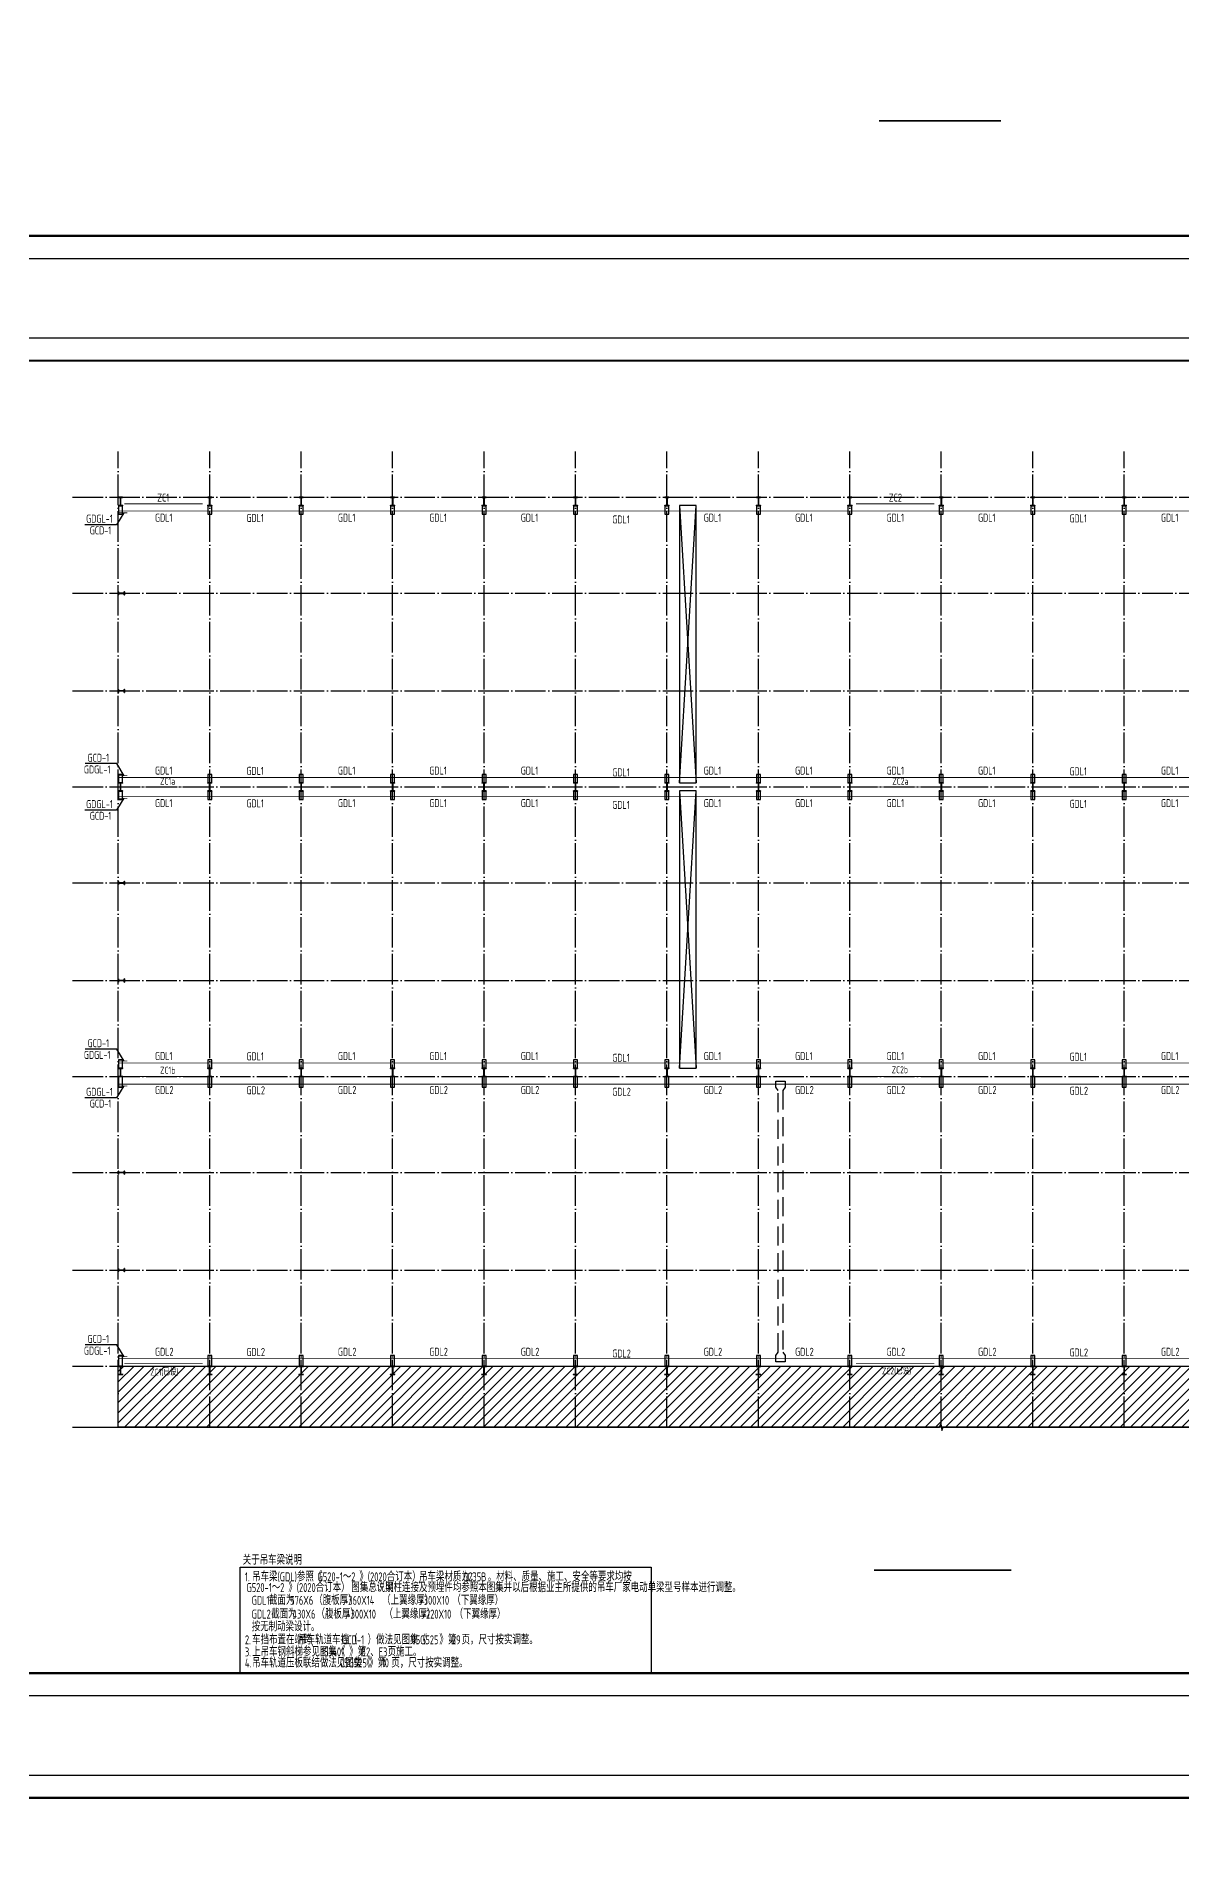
# Model space of a CAD drawing. Extents: x 2303022 to 2899168, y 17226141 to 18257813.
# Drawn here: x 2385946 to 2461078, y 17758917 to 17878451 of the extents above; entities that cross this region are included whole.
import ezdxf

# ---------------------------------------------------------------- set-up
doc = ezdxf.new("R2010")
doc.units = 0
doc.header["$LTSCALE"] = 1000
doc.header["$MEASUREMENT"] = 0
doc.linetypes.add('DASH', pattern=[0.35, 0.25, -0.1])
doc.linetypes.add('DOTE', pattern=[2.42, 2, -0.2, 0.02, -0.2])
for name, color, linetype in [('220', 7, 'Continuous'), ('3T_WOOD', 21, 'Continuous'), ('DIM_LEAD', 145, 'Continuous'), ('DIM_SYMB', 165, 'Continuous'), ('DOTE', 1, 'DOTE'), ('LVTRY', 6, 'Continuous'), ('PUB_TEXT', 7, 'Continuous'), ('SURFACE', 6, 'Continuous'), ('TK', 4, 'Continuous'), ('次梁箍筋', 1, 'Continuous')]:
    doc.layers.add(name, color=color, linetype=linetype)
doc.layers.add('Pkpm_柱子', color=3, linetype='Continuous', lineweight=35)
doc.styles.add('TSSD_Dimension', font='Tssdeng.shx', dxfattribs={"width": 0.7, "bigfont": 'hztxt.shx'})
doc.styles.add('TSSD_Label', font='tssdeng.shx', dxfattribs={"width": 0.7, "bigfont": 'hztxt.shx'})
doc.styles.add('TSSD_REIN', font='tssdeng.shx', dxfattribs={"width": 0.7, "bigfont": 'tssdchn.shx'})

# ---------------------------------------------------------------- blocks, each defined once
blk = doc.blocks.new('GeYuanFrame_73468082', base_point=(20.09, 4.53))
at = {"layer": 'TK'}
blk.add_lwpolyline([(20.09, 4.53), (20.09, 598.53), (1071.09, 598.53), (1071.09, 4.53)], close=True, dxfattribs=at)
at = {"layer": 'TK', "const_width": 1}
blk.add_lwpolyline([(45.09, 588.53), (1061.09, 588.53), (1061.09, 14.53), (45.09, 14.53)], close=True, dxfattribs=at)
blk = doc.blocks.new('GeYuanFrame_23548783', base_point=(20.09, 4.53))
at = {"layer": 'TK'}
blk.add_lwpolyline([(20.09, 4.53), (20.09, 598.53), (1071.09, 598.53), (1071.09, 4.53)], close=True, dxfattribs=at)
at = {"layer": 'TK', "const_width": 1}
blk.add_lwpolyline([(45.09, 588.53), (1061.09, 588.53), (1061.09, 14.53), (45.09, 14.53)], close=True, dxfattribs=at)
blk = doc.blocks.new('3Q42321321321')
at = {"layer": '220', "style": 'TSSD_REIN', "width": 0.7}
for p in [(2393724, 17846618), (2399724, 17846601), (2405724, 17846618), (2411724, 17846618), (2417724, 17846618), (2423724, 17846502), (2429724, 17846618), (2435724, 17846618), (2441724, 17846618), (2447724, 17846618), (2453724, 17846571), (2459724, 17846618)]:
    blk.add_text('GDL1', height=525, dxfattribs=at).set_placement(p)
blk = doc.blocks.new('Q321Q3213321SE')
at = {"layer": '220', "style": 'TSSD_REIN', "width": 0.7}
for p in [(2393724, 17791901), (2399724, 17791885), (2405724, 17791901), (2411724, 17791901), (2417724, 17791901), (2423724, 17791786), (2429724, 17791901), (2435724, 17791901), (2441724, 17791901), (2447724, 17791901), (2453724, 17791854), (2459724, 17791901)]:
    blk.add_text('GDL2', height=525, dxfattribs=at).set_placement(p)
blk = doc.blocks.new('GeYuanFrame_70264676', base_point=(20.09, 4.53))
at = {"layer": 'TK'}
blk.add_lwpolyline([(20.09, 4.53), (20.09, 598.53), (1071.09, 598.53), (1071.09, 4.53)], close=True, dxfattribs=at)
at = {"layer": 'TK', "const_width": 1}
blk.add_lwpolyline([(45.09, 588.53), (1061.09, 588.53), (1061.09, 14.53), (45.09, 14.53)], close=True, dxfattribs=at)
blk = doc.blocks.new('2Q321321321')
at = {"layer": 'Pkpm_柱子'}
for points in [[(2391595, 17847668), (2391595, 17847680), (2391470, 17847680), (2391470, 17848206), (2391595, 17848206), (2391595, 17848218), (2391335, 17848218), (2391335, 17848206), (2391460, 17848206), (2391460, 17847680), (2391335, 17847680), (2391335, 17847668)], [(2397445, 17847668), (2397445, 17847680), (2397320, 17847680), (2397320, 17848206), (2397445, 17848206), (2397445, 17848218), (2397185, 17848218), (2397185, 17848206), (2397310, 17848206), (2397310, 17847680), (2397185, 17847680), (2397185, 17847668)], [(2403445, 17847668), (2403445, 17847680), (2403320, 17847680), (2403320, 17848206), (2403445, 17848206), (2403445, 17848218), (2403185, 17848218), (2403185, 17848206), (2403310, 17848206), (2403310, 17847680), (2403185, 17847680), (2403185, 17847668)], [(2409445, 17847668), (2409445, 17847680), (2409320, 17847680), (2409320, 17848206), (2409445, 17848206), (2409445, 17848218), (2409185, 17848218), (2409185, 17848206), (2409310, 17848206), (2409310, 17847680), (2409185, 17847680), (2409185, 17847668)], [(2415445, 17847668), (2415445, 17847680), (2415320, 17847680), (2415320, 17848206), (2415445, 17848206), (2415445, 17848218), (2415185, 17848218), (2415185, 17848206), (2415310, 17848206), (2415310, 17847680), (2415185, 17847680), (2415185, 17847668)], [(2421445, 17847668), (2421445, 17847680), (2421320, 17847680), (2421320, 17848206), (2421445, 17848206), (2421445, 17848218), (2421185, 17848218), (2421185, 17848206), (2421310, 17848206), (2421310, 17847680), (2421185, 17847680), (2421185, 17847668)], [(2427445, 17847668), (2427445, 17847680), (2427320, 17847680), (2427320, 17848206), (2427445, 17848206), (2427445, 17848218), (2427185, 17848218), (2427185, 17848206), (2427310, 17848206), (2427310, 17847680), (2427185, 17847680), (2427185, 17847668)], [(2433445, 17847668), (2433445, 17847680), (2433320, 17847680), (2433320, 17848206), (2433445, 17848206), (2433445, 17848218), (2433185, 17848218), (2433185, 17848206), (2433310, 17848206), (2433310, 17847680), (2433185, 17847680), (2433185, 17847668)], [(2439445, 17847668), (2439445, 17847680), (2439320, 17847680), (2439320, 17848206), (2439445, 17848206), (2439445, 17848218), (2439185, 17848218), (2439185, 17848206), (2439310, 17848206), (2439310, 17847680), (2439185, 17847680), (2439185, 17847668)], [(2445445, 17847668), (2445445, 17847680), (2445320, 17847680), (2445320, 17848206), (2445445, 17848206), (2445445, 17848218), (2445185, 17848218), (2445185, 17848206), (2445310, 17848206), (2445310, 17847680), (2445185, 17847680), (2445185, 17847668)], [(2451445, 17847668), (2451445, 17847680), (2451320, 17847680), (2451320, 17848206), (2451445, 17848206), (2451445, 17848218), (2451185, 17848218), (2451185, 17848206), (2451310, 17848206), (2451310, 17847680), (2451185, 17847680), (2451185, 17847668)], [(2457445, 17847668), (2457445, 17847680), (2457320, 17847680), (2457320, 17848206), (2457445, 17848206), (2457445, 17848218), (2457185, 17848218), (2457185, 17848206), (2457310, 17848206), (2457310, 17847680), (2457185, 17847680), (2457185, 17847668)], [(2391315, 17842018), (2391327, 17842018), (2391327, 17841923), (2391703, 17841923), (2391703, 17842018), (2391715, 17842018), (2391715, 17841818), (2391703, 17841818), (2391703, 17841913), (2391327, 17841913), (2391327, 17841818), (2391315, 17841818)], [(2391315, 17835618), (2391327, 17835618), (2391327, 17835523), (2391703, 17835523), (2391703, 17835618), (2391715, 17835618), (2391715, 17835418), (2391703, 17835418), (2391703, 17835513), (2391327, 17835513), (2391327, 17835418), (2391315, 17835418)], [(2391595, 17828943), (2391595, 17828955), (2391470, 17828955), (2391470, 17829481), (2391595, 17829481), (2391595, 17829493), (2391335, 17829493), (2391335, 17829481), (2391460, 17829481), (2391460, 17828955), (2391335, 17828955), (2391335, 17828943)], [(2397445, 17828943), (2397445, 17828955), (2397320, 17828955), (2397320, 17829481), (2397445, 17829481), (2397445, 17829493), (2397185, 17829493), (2397185, 17829481), (2397310, 17829481), (2397310, 17828955), (2397185, 17828955), (2397185, 17828943)], [(2403445, 17828943), (2403445, 17828955), (2403320, 17828955), (2403320, 17829481), (2403445, 17829481), (2403445, 17829493), (2403185, 17829493), (2403185, 17829481), (2403310, 17829481), (2403310, 17828955), (2403185, 17828955), (2403185, 17828943)], [(2409445, 17828943), (2409445, 17828955), (2409320, 17828955), (2409320, 17829481), (2409445, 17829481), (2409445, 17829493), (2409185, 17829493), (2409185, 17829481), (2409310, 17829481), (2409310, 17828955), (2409185, 17828955), (2409185, 17828943)], [(2415445, 17828943), (2415445, 17828955), (2415320, 17828955), (2415320, 17829481), (2415445, 17829481), (2415445, 17829493), (2415185, 17829493), (2415185, 17829481), (2415310, 17829481), (2415310, 17828955), (2415185, 17828955), (2415185, 17828943)], [(2421445, 17828943), (2421445, 17828955), (2421320, 17828955), (2421320, 17829481), (2421445, 17829481), (2421445, 17829493), (2421185, 17829493), (2421185, 17829481), (2421310, 17829481), (2421310, 17828955), (2421185, 17828955), (2421185, 17828943)], [(2427445, 17828943), (2427445, 17828955), (2427320, 17828955), (2427320, 17829481), (2427445, 17829481), (2427445, 17829493), (2427185, 17829493), (2427185, 17829481), (2427310, 17829481), (2427310, 17828955), (2427185, 17828955), (2427185, 17828943)], [(2433445, 17828943), (2433445, 17828955), (2433320, 17828955), (2433320, 17829481), (2433445, 17829481), (2433445, 17829493), (2433185, 17829493), (2433185, 17829481), (2433310, 17829481), (2433310, 17828955), (2433185, 17828955), (2433185, 17828943)], [(2439445, 17828943), (2439445, 17828955), (2439320, 17828955), (2439320, 17829481), (2439445, 17829481), (2439445, 17829493), (2439185, 17829493), (2439185, 17829481), (2439310, 17829481), (2439310, 17828955), (2439185, 17828955), (2439185, 17828943)], [(2445445, 17828943), (2445445, 17828955), (2445320, 17828955), (2445320, 17829481), (2445445, 17829481), (2445445, 17829493), (2445185, 17829493), (2445185, 17829481), (2445310, 17829481), (2445310, 17828955), (2445185, 17828955), (2445185, 17828943)], [(2451445, 17828943), (2451445, 17828955), (2451320, 17828955), (2451320, 17829481), (2451445, 17829481), (2451445, 17829493), (2451185, 17829493), (2451185, 17829481), (2451310, 17829481), (2451310, 17828955), (2451185, 17828955), (2451185, 17828943)], [(2457445, 17828943), (2457445, 17828955), (2457320, 17828955), (2457320, 17829481), (2457445, 17829481), (2457445, 17829493), (2457185, 17829493), (2457185, 17829481), (2457310, 17829481), (2457310, 17828955), (2457185, 17828955), (2457185, 17828943)], [(2391315, 17823018), (2391327, 17823018), (2391327, 17822923), (2391703, 17822923), (2391703, 17823018), (2391715, 17823018), (2391715, 17822818), (2391703, 17822818), (2391703, 17822913), (2391327, 17822913), (2391327, 17822818), (2391315, 17822818)], [(2391315, 17816618), (2391327, 17816618), (2391327, 17816523), (2391703, 17816523), (2391703, 17816618), (2391715, 17816618), (2391715, 17816418), (2391703, 17816418), (2391703, 17816513), (2391327, 17816513), (2391327, 17816418), (2391315, 17816418)], [(2391595, 17810218), (2391595, 17810230), (2391470, 17810230), (2391470, 17810756), (2391595, 17810756), (2391595, 17810768), (2391335, 17810768), (2391335, 17810756), (2391460, 17810756), (2391460, 17810230), (2391335, 17810230), (2391335, 17810218)], [(2397445, 17810218), (2397445, 17810230), (2397320, 17810230), (2397320, 17810756), (2397445, 17810756), (2397445, 17810768), (2397185, 17810768), (2397185, 17810756), (2397310, 17810756), (2397310, 17810230), (2397185, 17810230), (2397185, 17810218)], [(2403445, 17810218), (2403445, 17810230), (2403320, 17810230), (2403320, 17810756), (2403445, 17810756), (2403445, 17810768), (2403185, 17810768), (2403185, 17810756), (2403310, 17810756), (2403310, 17810230), (2403185, 17810230), (2403185, 17810218)], [(2409445, 17810218), (2409445, 17810230), (2409320, 17810230), (2409320, 17810756), (2409445, 17810756), (2409445, 17810768), (2409185, 17810768), (2409185, 17810756), (2409310, 17810756), (2409310, 17810230), (2409185, 17810230), (2409185, 17810218)], [(2415445, 17810218), (2415445, 17810230), (2415320, 17810230), (2415320, 17810756), (2415445, 17810756), (2415445, 17810768), (2415185, 17810768), (2415185, 17810756), (2415310, 17810756), (2415310, 17810230), (2415185, 17810230), (2415185, 17810218)], [(2421445, 17810218), (2421445, 17810230), (2421320, 17810230), (2421320, 17810756), (2421445, 17810756), (2421445, 17810768), (2421185, 17810768), (2421185, 17810756), (2421310, 17810756), (2421310, 17810230), (2421185, 17810230), (2421185, 17810218)], [(2427445, 17810218), (2427445, 17810230), (2427320, 17810230), (2427320, 17810756), (2427445, 17810756), (2427445, 17810768), (2427185, 17810768), (2427185, 17810756), (2427310, 17810756), (2427310, 17810230), (2427185, 17810230), (2427185, 17810218)], [(2433445, 17810218), (2433445, 17810230), (2433320, 17810230), (2433320, 17810756), (2433445, 17810756), (2433445, 17810768), (2433185, 17810768), (2433185, 17810756), (2433310, 17810756), (2433310, 17810230), (2433185, 17810230), (2433185, 17810218)], [(2439445, 17810218), (2439445, 17810230), (2439320, 17810230), (2439320, 17810756), (2439445, 17810756), (2439445, 17810768), (2439185, 17810768), (2439185, 17810756), (2439310, 17810756), (2439310, 17810230), (2439185, 17810230), (2439185, 17810218)], [(2445445, 17810218), (2445445, 17810230), (2445320, 17810230), (2445320, 17810756), (2445445, 17810756), (2445445, 17810768), (2445185, 17810768), (2445185, 17810756), (2445310, 17810756), (2445310, 17810230), (2445185, 17810230), (2445185, 17810218)], [(2451445, 17810218), (2451445, 17810230), (2451320, 17810230), (2451320, 17810756), (2451445, 17810756), (2451445, 17810768), (2451185, 17810768), (2451185, 17810756), (2451310, 17810756), (2451310, 17810230), (2451185, 17810230), (2451185, 17810218)], [(2457445, 17810218), (2457445, 17810230), (2457320, 17810230), (2457320, 17810756), (2457445, 17810756), (2457445, 17810768), (2457185, 17810768), (2457185, 17810756), (2457310, 17810756), (2457310, 17810230), (2457185, 17810230), (2457185, 17810218)], [(2391315, 17804018), (2391327, 17804018), (2391327, 17803923), (2391703, 17803923), (2391703, 17804018), (2391715, 17804018), (2391715, 17803818), (2391703, 17803818), (2391703, 17803913), (2391327, 17803913), (2391327, 17803818), (2391315, 17803818)], [(2391315, 17797618), (2391327, 17797618), (2391327, 17797523), (2391703, 17797523), (2391703, 17797618), (2391715, 17797618), (2391715, 17797418), (2391703, 17797418), (2391703, 17797513), (2391327, 17797513), (2391327, 17797418), (2391315, 17797418)], [(2391615, 17790668), (2391615, 17790680), (2391470, 17790680), (2391470, 17791206), (2391615, 17791206), (2391615, 17791218), (2391315, 17791218), (2391315, 17791206), (2391460, 17791206), (2391460, 17790680), (2391315, 17790680), (2391315, 17790668)], [(2397465, 17790668), (2397465, 17790680), (2397320, 17790680), (2397320, 17791206), (2397465, 17791206), (2397465, 17791218), (2397165, 17791218), (2397165, 17791206), (2397310, 17791206), (2397310, 17790680), (2397165, 17790680), (2397165, 17790668)], [(2403465, 17790668), (2403465, 17790680), (2403320, 17790680), (2403320, 17791206), (2403465, 17791206), (2403465, 17791218), (2403165, 17791218), (2403165, 17791206), (2403310, 17791206), (2403310, 17790680), (2403165, 17790680), (2403165, 17790668)], [(2409465, 17790668), (2409465, 17790680), (2409320, 17790680), (2409320, 17791206), (2409465, 17791206), (2409465, 17791218), (2409165, 17791218), (2409165, 17791206), (2409310, 17791206), (2409310, 17790680), (2409165, 17790680), (2409165, 17790668)], [(2415465, 17790668), (2415465, 17790680), (2415320, 17790680), (2415320, 17791206), (2415465, 17791206), (2415465, 17791218), (2415165, 17791218), (2415165, 17791206), (2415310, 17791206), (2415310, 17790680), (2415165, 17790680), (2415165, 17790668)], [(2421465, 17790668), (2421465, 17790680), (2421320, 17790680), (2421320, 17791206), (2421465, 17791206), (2421465, 17791218), (2421165, 17791218), (2421165, 17791206), (2421310, 17791206), (2421310, 17790680), (2421165, 17790680), (2421165, 17790668)], [(2427465, 17790668), (2427465, 17790680), (2427320, 17790680), (2427320, 17791206), (2427465, 17791206), (2427465, 17791218), (2427165, 17791218), (2427165, 17791206), (2427310, 17791206), (2427310, 17790680), (2427165, 17790680), (2427165, 17790668)], [(2433465, 17790668), (2433465, 17790680), (2433320, 17790680), (2433320, 17791206), (2433465, 17791206), (2433465, 17791218), (2433165, 17791218), (2433165, 17791206), (2433310, 17791206), (2433310, 17790680), (2433165, 17790680), (2433165, 17790668)], [(2439465, 17790668), (2439465, 17790680), (2439320, 17790680), (2439320, 17791206), (2439465, 17791206), (2439465, 17791218), (2439165, 17791218), (2439165, 17791206), (2439310, 17791206), (2439310, 17790680), (2439165, 17790680), (2439165, 17790668)], [(2445465, 17790668), (2445465, 17790680), (2445320, 17790680), (2445320, 17791206), (2445465, 17791206), (2445465, 17791218), (2445165, 17791218), (2445165, 17791206), (2445310, 17791206), (2445310, 17790680), (2445165, 17790680), (2445165, 17790668)], [(2451465, 17790668), (2451465, 17790680), (2451320, 17790680), (2451320, 17791206), (2451465, 17791206), (2451465, 17791218), (2451165, 17791218), (2451165, 17791206), (2451310, 17791206), (2451310, 17790680), (2451165, 17790680), (2451165, 17790668)], [(2457465, 17790668), (2457465, 17790680), (2457320, 17790680), (2457320, 17791206), (2457465, 17791206), (2457465, 17791218), (2457165, 17791218), (2457165, 17791206), (2457310, 17791206), (2457310, 17790680), (2457165, 17790680), (2457165, 17790668)]]:
    blk.add_hatch(color=256, dxfattribs=at).paths.add_polyline_path(points)
for points in [[(2391595, 17847668), (2391595, 17847680), (2391470, 17847680), (2391470, 17848206), (2391595, 17848206), (2391595, 17848218), (2391335, 17848218), (2391335, 17848206), (2391460, 17848206), (2391460, 17847680), (2391335, 17847680), (2391335, 17847668)], [(2397445, 17847668), (2397445, 17847680), (2397320, 17847680), (2397320, 17848206), (2397445, 17848206), (2397445, 17848218), (2397185, 17848218), (2397185, 17848206), (2397310, 17848206), (2397310, 17847680), (2397185, 17847680), (2397185, 17847668)], [(2403445, 17847668), (2403445, 17847680), (2403320, 17847680), (2403320, 17848206), (2403445, 17848206), (2403445, 17848218), (2403185, 17848218), (2403185, 17848206), (2403310, 17848206), (2403310, 17847680), (2403185, 17847680), (2403185, 17847668)], [(2409445, 17847668), (2409445, 17847680), (2409320, 17847680), (2409320, 17848206), (2409445, 17848206), (2409445, 17848218), (2409185, 17848218), (2409185, 17848206), (2409310, 17848206), (2409310, 17847680), (2409185, 17847680), (2409185, 17847668)], [(2415445, 17847668), (2415445, 17847680), (2415320, 17847680), (2415320, 17848206), (2415445, 17848206), (2415445, 17848218), (2415185, 17848218), (2415185, 17848206), (2415310, 17848206), (2415310, 17847680), (2415185, 17847680), (2415185, 17847668)], [(2421445, 17847668), (2421445, 17847680), (2421320, 17847680), (2421320, 17848206), (2421445, 17848206), (2421445, 17848218), (2421185, 17848218), (2421185, 17848206), (2421310, 17848206), (2421310, 17847680), (2421185, 17847680), (2421185, 17847668)], [(2427445, 17847668), (2427445, 17847680), (2427320, 17847680), (2427320, 17848206), (2427445, 17848206), (2427445, 17848218), (2427185, 17848218), (2427185, 17848206), (2427310, 17848206), (2427310, 17847680), (2427185, 17847680), (2427185, 17847668)], [(2433445, 17847668), (2433445, 17847680), (2433320, 17847680), (2433320, 17848206), (2433445, 17848206), (2433445, 17848218), (2433185, 17848218), (2433185, 17848206), (2433310, 17848206), (2433310, 17847680), (2433185, 17847680), (2433185, 17847668)], [(2439445, 17847668), (2439445, 17847680), (2439320, 17847680), (2439320, 17848206), (2439445, 17848206), (2439445, 17848218), (2439185, 17848218), (2439185, 17848206), (2439310, 17848206), (2439310, 17847680), (2439185, 17847680), (2439185, 17847668)], [(2445445, 17847668), (2445445, 17847680), (2445320, 17847680), (2445320, 17848206), (2445445, 17848206), (2445445, 17848218), (2445185, 17848218), (2445185, 17848206), (2445310, 17848206), (2445310, 17847680), (2445185, 17847680), (2445185, 17847668)], [(2451445, 17847668), (2451445, 17847680), (2451320, 17847680), (2451320, 17848206), (2451445, 17848206), (2451445, 17848218), (2451185, 17848218), (2451185, 17848206), (2451310, 17848206), (2451310, 17847680), (2451185, 17847680), (2451185, 17847668)], [(2457445, 17847668), (2457445, 17847680), (2457320, 17847680), (2457320, 17848206), (2457445, 17848206), (2457445, 17848218), (2457185, 17848218), (2457185, 17848206), (2457310, 17848206), (2457310, 17847680), (2457185, 17847680), (2457185, 17847668)], [(2391315, 17842018), (2391327, 17842018), (2391327, 17841923), (2391703, 17841923), (2391703, 17842018), (2391715, 17842018), (2391715, 17841818), (2391703, 17841818), (2391703, 17841913), (2391327, 17841913), (2391327, 17841818), (2391315, 17841818)], [(2391315, 17835618), (2391327, 17835618), (2391327, 17835523), (2391703, 17835523), (2391703, 17835618), (2391715, 17835618), (2391715, 17835418), (2391703, 17835418), (2391703, 17835513), (2391327, 17835513), (2391327, 17835418), (2391315, 17835418)], [(2391595, 17828943), (2391595, 17828955), (2391470, 17828955), (2391470, 17829481), (2391595, 17829481), (2391595, 17829493), (2391335, 17829493), (2391335, 17829481), (2391460, 17829481), (2391460, 17828955), (2391335, 17828955), (2391335, 17828943)], [(2397445, 17828943), (2397445, 17828955), (2397320, 17828955), (2397320, 17829481), (2397445, 17829481), (2397445, 17829493), (2397185, 17829493), (2397185, 17829481), (2397310, 17829481), (2397310, 17828955), (2397185, 17828955), (2397185, 17828943)], [(2403445, 17828943), (2403445, 17828955), (2403320, 17828955), (2403320, 17829481), (2403445, 17829481), (2403445, 17829493), (2403185, 17829493), (2403185, 17829481), (2403310, 17829481), (2403310, 17828955), (2403185, 17828955), (2403185, 17828943)], [(2409445, 17828943), (2409445, 17828955), (2409320, 17828955), (2409320, 17829481), (2409445, 17829481), (2409445, 17829493), (2409185, 17829493), (2409185, 17829481), (2409310, 17829481), (2409310, 17828955), (2409185, 17828955), (2409185, 17828943)], [(2415445, 17828943), (2415445, 17828955), (2415320, 17828955), (2415320, 17829481), (2415445, 17829481), (2415445, 17829493), (2415185, 17829493), (2415185, 17829481), (2415310, 17829481), (2415310, 17828955), (2415185, 17828955), (2415185, 17828943)], [(2421445, 17828943), (2421445, 17828955), (2421320, 17828955), (2421320, 17829481), (2421445, 17829481), (2421445, 17829493), (2421185, 17829493), (2421185, 17829481), (2421310, 17829481), (2421310, 17828955), (2421185, 17828955), (2421185, 17828943)], [(2427445, 17828943), (2427445, 17828955), (2427320, 17828955), (2427320, 17829481), (2427445, 17829481), (2427445, 17829493), (2427185, 17829493), (2427185, 17829481), (2427310, 17829481), (2427310, 17828955), (2427185, 17828955), (2427185, 17828943)], [(2433445, 17828943), (2433445, 17828955), (2433320, 17828955), (2433320, 17829481), (2433445, 17829481), (2433445, 17829493), (2433185, 17829493), (2433185, 17829481), (2433310, 17829481), (2433310, 17828955), (2433185, 17828955), (2433185, 17828943)], [(2439445, 17828943), (2439445, 17828955), (2439320, 17828955), (2439320, 17829481), (2439445, 17829481), (2439445, 17829493), (2439185, 17829493), (2439185, 17829481), (2439310, 17829481), (2439310, 17828955), (2439185, 17828955), (2439185, 17828943)], [(2445445, 17828943), (2445445, 17828955), (2445320, 17828955), (2445320, 17829481), (2445445, 17829481), (2445445, 17829493), (2445185, 17829493), (2445185, 17829481), (2445310, 17829481), (2445310, 17828955), (2445185, 17828955), (2445185, 17828943)], [(2451445, 17828943), (2451445, 17828955), (2451320, 17828955), (2451320, 17829481), (2451445, 17829481), (2451445, 17829493), (2451185, 17829493), (2451185, 17829481), (2451310, 17829481), (2451310, 17828955), (2451185, 17828955), (2451185, 17828943)], [(2457445, 17828943), (2457445, 17828955), (2457320, 17828955), (2457320, 17829481), (2457445, 17829481), (2457445, 17829493), (2457185, 17829493), (2457185, 17829481), (2457310, 17829481), (2457310, 17828955), (2457185, 17828955), (2457185, 17828943)], [(2391315, 17823018), (2391327, 17823018), (2391327, 17822923), (2391703, 17822923), (2391703, 17823018), (2391715, 17823018), (2391715, 17822818), (2391703, 17822818), (2391703, 17822913), (2391327, 17822913), (2391327, 17822818), (2391315, 17822818)], [(2391315, 17816618), (2391327, 17816618), (2391327, 17816523), (2391703, 17816523), (2391703, 17816618), (2391715, 17816618), (2391715, 17816418), (2391703, 17816418), (2391703, 17816513), (2391327, 17816513), (2391327, 17816418), (2391315, 17816418)], [(2391595, 17810218), (2391595, 17810230), (2391470, 17810230), (2391470, 17810756), (2391595, 17810756), (2391595, 17810768), (2391335, 17810768), (2391335, 17810756), (2391460, 17810756), (2391460, 17810230), (2391335, 17810230), (2391335, 17810218)], [(2397445, 17810218), (2397445, 17810230), (2397320, 17810230), (2397320, 17810756), (2397445, 17810756), (2397445, 17810768), (2397185, 17810768), (2397185, 17810756), (2397310, 17810756), (2397310, 17810230), (2397185, 17810230), (2397185, 17810218)], [(2403445, 17810218), (2403445, 17810230), (2403320, 17810230), (2403320, 17810756), (2403445, 17810756), (2403445, 17810768), (2403185, 17810768), (2403185, 17810756), (2403310, 17810756), (2403310, 17810230), (2403185, 17810230), (2403185, 17810218)], [(2409445, 17810218), (2409445, 17810230), (2409320, 17810230), (2409320, 17810756), (2409445, 17810756), (2409445, 17810768), (2409185, 17810768), (2409185, 17810756), (2409310, 17810756), (2409310, 17810230), (2409185, 17810230), (2409185, 17810218)], [(2415445, 17810218), (2415445, 17810230), (2415320, 17810230), (2415320, 17810756), (2415445, 17810756), (2415445, 17810768), (2415185, 17810768), (2415185, 17810756), (2415310, 17810756), (2415310, 17810230), (2415185, 17810230), (2415185, 17810218)], [(2421445, 17810218), (2421445, 17810230), (2421320, 17810230), (2421320, 17810756), (2421445, 17810756), (2421445, 17810768), (2421185, 17810768), (2421185, 17810756), (2421310, 17810756), (2421310, 17810230), (2421185, 17810230), (2421185, 17810218)], [(2427445, 17810218), (2427445, 17810230), (2427320, 17810230), (2427320, 17810756), (2427445, 17810756), (2427445, 17810768), (2427185, 17810768), (2427185, 17810756), (2427310, 17810756), (2427310, 17810230), (2427185, 17810230), (2427185, 17810218)], [(2433445, 17810218), (2433445, 17810230), (2433320, 17810230), (2433320, 17810756), (2433445, 17810756), (2433445, 17810768), (2433185, 17810768), (2433185, 17810756), (2433310, 17810756), (2433310, 17810230), (2433185, 17810230), (2433185, 17810218)], [(2439445, 17810218), (2439445, 17810230), (2439320, 17810230), (2439320, 17810756), (2439445, 17810756), (2439445, 17810768), (2439185, 17810768), (2439185, 17810756), (2439310, 17810756), (2439310, 17810230), (2439185, 17810230), (2439185, 17810218)], [(2445445, 17810218), (2445445, 17810230), (2445320, 17810230), (2445320, 17810756), (2445445, 17810756), (2445445, 17810768), (2445185, 17810768), (2445185, 17810756), (2445310, 17810756), (2445310, 17810230), (2445185, 17810230), (2445185, 17810218)], [(2451445, 17810218), (2451445, 17810230), (2451320, 17810230), (2451320, 17810756), (2451445, 17810756), (2451445, 17810768), (2451185, 17810768), (2451185, 17810756), (2451310, 17810756), (2451310, 17810230), (2451185, 17810230), (2451185, 17810218)], [(2457445, 17810218), (2457445, 17810230), (2457320, 17810230), (2457320, 17810756), (2457445, 17810756), (2457445, 17810768), (2457185, 17810768), (2457185, 17810756), (2457310, 17810756), (2457310, 17810230), (2457185, 17810230), (2457185, 17810218)], [(2391315, 17804018), (2391327, 17804018), (2391327, 17803923), (2391703, 17803923), (2391703, 17804018), (2391715, 17804018), (2391715, 17803818), (2391703, 17803818), (2391703, 17803913), (2391327, 17803913), (2391327, 17803818), (2391315, 17803818)], [(2391315, 17797618), (2391327, 17797618), (2391327, 17797523), (2391703, 17797523), (2391703, 17797618), (2391715, 17797618), (2391715, 17797418), (2391703, 17797418), (2391703, 17797513), (2391327, 17797513), (2391327, 17797418), (2391315, 17797418)], [(2391615, 17790668), (2391615, 17790680), (2391470, 17790680), (2391470, 17791206), (2391615, 17791206), (2391615, 17791218), (2391315, 17791218), (2391315, 17791206), (2391460, 17791206), (2391460, 17790680), (2391315, 17790680), (2391315, 17790668)], [(2397465, 17790668), (2397465, 17790680), (2397320, 17790680), (2397320, 17791206), (2397465, 17791206), (2397465, 17791218), (2397165, 17791218), (2397165, 17791206), (2397310, 17791206), (2397310, 17790680), (2397165, 17790680), (2397165, 17790668)], [(2403465, 17790668), (2403465, 17790680), (2403320, 17790680), (2403320, 17791206), (2403465, 17791206), (2403465, 17791218), (2403165, 17791218), (2403165, 17791206), (2403310, 17791206), (2403310, 17790680), (2403165, 17790680), (2403165, 17790668)], [(2409465, 17790668), (2409465, 17790680), (2409320, 17790680), (2409320, 17791206), (2409465, 17791206), (2409465, 17791218), (2409165, 17791218), (2409165, 17791206), (2409310, 17791206), (2409310, 17790680), (2409165, 17790680), (2409165, 17790668)], [(2415465, 17790668), (2415465, 17790680), (2415320, 17790680), (2415320, 17791206), (2415465, 17791206), (2415465, 17791218), (2415165, 17791218), (2415165, 17791206), (2415310, 17791206), (2415310, 17790680), (2415165, 17790680), (2415165, 17790668)], [(2421465, 17790668), (2421465, 17790680), (2421320, 17790680), (2421320, 17791206), (2421465, 17791206), (2421465, 17791218), (2421165, 17791218), (2421165, 17791206), (2421310, 17791206), (2421310, 17790680), (2421165, 17790680), (2421165, 17790668)], [(2427465, 17790668), (2427465, 17790680), (2427320, 17790680), (2427320, 17791206), (2427465, 17791206), (2427465, 17791218), (2427165, 17791218), (2427165, 17791206), (2427310, 17791206), (2427310, 17790680), (2427165, 17790680), (2427165, 17790668)], [(2433465, 17790668), (2433465, 17790680), (2433320, 17790680), (2433320, 17791206), (2433465, 17791206), (2433465, 17791218), (2433165, 17791218), (2433165, 17791206), (2433310, 17791206), (2433310, 17790680), (2433165, 17790680), (2433165, 17790668)], [(2439465, 17790668), (2439465, 17790680), (2439320, 17790680), (2439320, 17791206), (2439465, 17791206), (2439465, 17791218), (2439165, 17791218), (2439165, 17791206), (2439310, 17791206), (2439310, 17790680), (2439165, 17790680), (2439165, 17790668)], [(2445465, 17790668), (2445465, 17790680), (2445320, 17790680), (2445320, 17791206), (2445465, 17791206), (2445465, 17791218), (2445165, 17791218), (2445165, 17791206), (2445310, 17791206), (2445310, 17790680), (2445165, 17790680), (2445165, 17790668)], [(2451465, 17790668), (2451465, 17790680), (2451320, 17790680), (2451320, 17791206), (2451465, 17791206), (2451465, 17791218), (2451165, 17791218), (2451165, 17791206), (2451310, 17791206), (2451310, 17790680), (2451165, 17790680), (2451165, 17790668)], [(2457465, 17790668), (2457465, 17790680), (2457320, 17790680), (2457320, 17791206), (2457465, 17791206), (2457465, 17791218), (2457165, 17791218), (2457165, 17791206), (2457310, 17791206), (2457310, 17790680), (2457165, 17790680), (2457165, 17790668)]]:
    blk.add_lwpolyline(points, close=True, dxfattribs=at)

msp = doc.modelspace()

# ---------------------------------------------------------------- hatches: boundary and pattern name
h = msp.add_hatch()
h.set_pattern_fill('ANSI31', color=250, scale=300, style=0)
h.set_pattern_definition([(45, (310522.7, -1095584.93), (-336.759605, 336.759605), [])])
h.paths.add_polyline_path([(2499314.6, 17791218.3), (2391314.6, 17791218.3), (2391314.6, 17787218.3), (2445201.1, 17787218.3), (2445277.6, 17787428.3), (2445351.6, 17787008.3), (2445426.1, 17787218.3), (2499314.6, 17787218.3)])
h.paths.add_polyline_path([(2444107.4, 17788796.3), (2444863.5, 17788796.3), (2444863.5, 17790043.7), (2444107.4, 17790043.7)], flags=24)
h.paths.add_polyline_path([(2442734.1, 17788772.5), (2444535.6, 17788772.5), (2444535.6, 17790094), (2442734.1, 17790094)], flags=24)
h.paths.add_polyline_path([(2441725.7, 17788796.3), (2443162.2, 17788796.3), (2443162.2, 17790043.7), (2441725.7, 17790043.7)], flags=24)
h.paths.add_polyline_path([(2440347.6, 17788756.4), (2442158.6, 17788756.4), (2442158.6, 17790106.4), (2440347.6, 17790106.4)], flags=24)

# ---------------------------------------------------------------- linework, layer by layer
at = {"color": 4, "linetype": 'DASH', "ltscale": 5}
msp.add_lwpolyline([(2434610.5, 17809302.6), (2434460.5, 17809518.3), (2434460.5, 17809918.3), (2435060.5, 17809918.3), (2435060.5, 17809518.3), (2434910.5, 17809302.6), (2434910.5, 17792128.2), (2435060.5, 17791912.5), (2435060.5, 17791512.5), (2434460.5, 17791512.5), (2434460.5, 17791912.5), (2434610.5, 17792128.2)], close=True, dxfattribs=at)
at = {"color": 2}
msp.add_lwpolyline([(2399302.2, 17778041.6), (2426277.5, 17778041.6), (2426277.5, 17771082), (2399302.2, 17771082)], close=True, dxfattribs=at)
at = {"layer": 'DIM_LEAD', "color": 3, "const_width": 50}
for points in [[(2396851.5, 17847786.6), (2391707.7, 17847786.6)], [(2444851.5, 17847786.6), (2439707.7, 17847786.6)], [(2396851.5, 17829218.3), (2391707.7, 17829218.3)], [(2444895.7, 17829218.3), (2439752, 17829218.3)], [(2396851.5, 17810218.3), (2391707.7, 17810218.3)], [(2444855.9, 17810218.3), (2439712.1, 17810218.3)], [(2396851.5, 17791387.4), (2391707.7, 17791387.4)], [(2444860.3, 17791387.4), (2439716.5, 17791387.4)]]:
    msp.add_lwpolyline(points, dxfattribs=at)
at = {"layer": 'DIM_SYMB', "const_width": 105}
for points in [[(2441225.3, 17872917.4), (2449232.8, 17872917.4)], [(2440907.6, 17777829.5), (2449911.9, 17777829.5)]]:
    msp.add_lwpolyline(points, dxfattribs=at)
at = {"layer": 'DIM_SYMB', "color": 150}
msp.add_lwpolyline([(2391314.6, 17791212.3), (2499554.6, 17791212.3), (2499554.6, 17787218.3), (2391314.6, 17787218.3)], close=True, dxfattribs=at)
msp.add_lwpolyline([(2388314.6, 17787218.3), (2445201.1, 17787218.3), (2445277.6, 17787428.3), (2445351.6, 17787008.3), (2445426.1, 17787218.3), (2502314.6, 17787218.3)], dxfattribs=at)
at = {"layer": 'DOTE'}
for p, q in [((2391314.6, 17787218.3), (2391314.6, 17851218.3)), ((2397314.6, 17787218.3), (2397314.6, 17851218.3)), ((2403314.6, 17787218.3), (2403314.6, 17851218.3)), ((2409314.6, 17787218.3), (2409314.6, 17851218.3)), ((2415314.6, 17787218.3), (2415314.6, 17851218.3)), ((2421314.6, 17787218.3), (2421314.6, 17851218.3)), ((2427314.6, 17787218.3), (2427314.6, 17851218.3)), ((2433314.6, 17787218.3), (2433314.6, 17851218.3)), ((2439314.6, 17787218.3), (2439314.6, 17851218.3)), ((2445314.6, 17787218.3), (2445314.6, 17851218.3)), ((2451314.6, 17787218.3), (2451314.6, 17851218.3)), ((2457314.6, 17787218.3), (2457314.6, 17851218.3)), ((2388314.6, 17848218.3), (2502314.6, 17848218.3)), ((2388314.6, 17841918.3), (2502314.6, 17841918.3)), ((2388314.6, 17835518.3), (2502314.6, 17835518.3)), ((2388314.6, 17829218.3), (2502314.6, 17829218.3)), ((2388314.6, 17822918.3), (2502314.6, 17822918.3)), ((2388314.6, 17816518.3), (2502314.6, 17816518.3)), ((2388314.6, 17810218.3), (2502314.6, 17810218.3)), ((2388314.6, 17803918.3), (2502314.6, 17803918.3)), ((2388314.6, 17797518.3), (2502314.6, 17797518.3)), ((2388314.6, 17791218.3), (2502314.6, 17791218.3))]:
    msp.add_line(p, q, dxfattribs=at)
at = {"layer": 'LVTRY'}
for points in [[(2428129, 17829487.5), (2429229, 17829487.5), (2429229, 17847687.5), (2428129, 17847687.5)], [(2391594.6, 17847668.3), (2391334.6, 17847668.3), (2391334.6, 17847118.3), (2391594.6, 17847118.3)], [(2397444.6, 17847668.3), (2397184.6, 17847668.3), (2397184.6, 17847118.3), (2397444.6, 17847118.3)], [(2403444.6, 17847668.3), (2403184.6, 17847668.3), (2403184.6, 17847118.3), (2403444.6, 17847118.3)], [(2409444.6, 17847668.3), (2409184.6, 17847668.3), (2409184.6, 17847118.3), (2409444.6, 17847118.3)], [(2415444.6, 17847668.3), (2415184.6, 17847668.3), (2415184.6, 17847118.3), (2415444.6, 17847118.3)], [(2421444.6, 17847668.3), (2421184.6, 17847668.3), (2421184.6, 17847118.3), (2421444.6, 17847118.3)], [(2427444.6, 17847668.3), (2427184.6, 17847668.3), (2427184.6, 17847118.3), (2427444.6, 17847118.3)], [(2433444.6, 17847668.3), (2433184.6, 17847668.3), (2433184.6, 17847118.3), (2433444.6, 17847118.3)], [(2439444.6, 17847668.3), (2439184.6, 17847668.3), (2439184.6, 17847118.3), (2439444.6, 17847118.3)], [(2445444.6, 17847668.3), (2445184.6, 17847668.3), (2445184.6, 17847118.3), (2445444.6, 17847118.3)], [(2451444.6, 17847668.3), (2451184.6, 17847668.3), (2451184.6, 17847118.3), (2451444.6, 17847118.3)], [(2457444.6, 17847668.3), (2457184.6, 17847668.3), (2457184.6, 17847118.3), (2457444.6, 17847118.3)], [(2391594.6, 17830043.3), (2391334.6, 17830043.3), (2391334.6, 17829493.3), (2391594.6, 17829493.3)], [(2397444.6, 17830043.3), (2397184.6, 17830043.3), (2397184.6, 17829493.3), (2397444.6, 17829493.3)], [(2403444.6, 17830043.3), (2403184.6, 17830043.3), (2403184.6, 17829493.3), (2403444.6, 17829493.3)], [(2409444.6, 17830043.3), (2409184.6, 17830043.3), (2409184.6, 17829493.3), (2409444.6, 17829493.3)], [(2415444.6, 17830043.3), (2415184.6, 17830043.3), (2415184.6, 17829493.3), (2415444.6, 17829493.3)], [(2421444.6, 17830043.3), (2421184.6, 17830043.3), (2421184.6, 17829493.3), (2421444.6, 17829493.3)], [(2427444.6, 17830043.3), (2427184.6, 17830043.3), (2427184.6, 17829493.3), (2427444.6, 17829493.3)], [(2433444.6, 17830043.3), (2433184.6, 17830043.3), (2433184.6, 17829493.3), (2433444.6, 17829493.3)], [(2439444.6, 17830043.3), (2439184.6, 17830043.3), (2439184.6, 17829493.3), (2439444.6, 17829493.3)], [(2445444.6, 17830043.3), (2445184.6, 17830043.3), (2445184.6, 17829493.3), (2445444.6, 17829493.3)], [(2451444.6, 17830043.3), (2451184.6, 17830043.3), (2451184.6, 17829493.3), (2451444.6, 17829493.3)], [(2457444.6, 17830043.3), (2457184.6, 17830043.3), (2457184.6, 17829493.3), (2457444.6, 17829493.3)], [(2391594.6, 17828943.3), (2391334.6, 17828943.3), (2391334.6, 17828393.3), (2391594.6, 17828393.3)], [(2397444.6, 17828943.3), (2397184.6, 17828943.3), (2397184.6, 17828393.3), (2397444.6, 17828393.3)], [(2403444.6, 17828943.3), (2403184.6, 17828943.3), (2403184.6, 17828393.3), (2403444.6, 17828393.3)], [(2409444.6, 17828943.3), (2409184.6, 17828943.3), (2409184.6, 17828393.3), (2409444.6, 17828393.3)], [(2415444.6, 17828943.3), (2415184.6, 17828943.3), (2415184.6, 17828393.3), (2415444.6, 17828393.3)], [(2421444.6, 17828943.3), (2421184.6, 17828943.3), (2421184.6, 17828393.3), (2421444.6, 17828393.3)], [(2427444.6, 17828943.3), (2427184.6, 17828943.3), (2427184.6, 17828393.3), (2427444.6, 17828393.3)], [(2428129, 17810762.5), (2429229, 17810762.5), (2429229, 17828962.5), (2428129, 17828962.5)], [(2433444.6, 17828943.3), (2433184.6, 17828943.3), (2433184.6, 17828393.3), (2433444.6, 17828393.3)], [(2439444.6, 17828943.3), (2439184.6, 17828943.3), (2439184.6, 17828393.3), (2439444.6, 17828393.3)], [(2445444.6, 17828943.3), (2445184.6, 17828943.3), (2445184.6, 17828393.3), (2445444.6, 17828393.3)], [(2451444.6, 17828943.3), (2451184.6, 17828943.3), (2451184.6, 17828393.3), (2451444.6, 17828393.3)], [(2457444.6, 17828943.3), (2457184.6, 17828943.3), (2457184.6, 17828393.3), (2457444.6, 17828393.3)], [(2391594.6, 17811318.3), (2391334.6, 17811318.3), (2391334.6, 17810768.3), (2391594.6, 17810768.3)], [(2397444.6, 17811318.3), (2397184.6, 17811318.3), (2397184.6, 17810768.3), (2397444.6, 17810768.3)], [(2403444.6, 17811318.3), (2403184.6, 17811318.3), (2403184.6, 17810768.3), (2403444.6, 17810768.3)], [(2409444.6, 17811318.3), (2409184.6, 17811318.3), (2409184.6, 17810768.3), (2409444.6, 17810768.3)], [(2415444.6, 17811318.3), (2415184.6, 17811318.3), (2415184.6, 17810768.3), (2415444.6, 17810768.3)], [(2421444.6, 17811318.3), (2421184.6, 17811318.3), (2421184.6, 17810768.3), (2421444.6, 17810768.3)], [(2427444.6, 17811318.3), (2427184.6, 17811318.3), (2427184.6, 17810768.3), (2427444.6, 17810768.3)], [(2433444.6, 17811318.3), (2433184.6, 17811318.3), (2433184.6, 17810768.3), (2433444.6, 17810768.3)], [(2439444.6, 17811318.3), (2439184.6, 17811318.3), (2439184.6, 17810768.3), (2439444.6, 17810768.3)], [(2445444.6, 17811318.3), (2445184.6, 17811318.3), (2445184.6, 17810768.3), (2445444.6, 17810768.3)], [(2451444.6, 17811318.3), (2451184.6, 17811318.3), (2451184.6, 17810768.3), (2451444.6, 17810768.3)], [(2457444.6, 17811318.3), (2457184.6, 17811318.3), (2457184.6, 17810768.3), (2457444.6, 17810768.3)], [(2391594.6, 17810218.3), (2391334.6, 17810218.3), (2391334.6, 17809518.3), (2391594.6, 17809518.3)], [(2397444.6, 17810218.3), (2397184.6, 17810218.3), (2397184.6, 17809518.3), (2397444.6, 17809518.3)], [(2403444.6, 17810218.3), (2403184.6, 17810218.3), (2403184.6, 17809518.3), (2403444.6, 17809518.3)], [(2409444.6, 17810218.3), (2409184.6, 17810218.3), (2409184.6, 17809518.3), (2409444.6, 17809518.3)], [(2415444.6, 17810218.3), (2415184.6, 17810218.3), (2415184.6, 17809518.3), (2415444.6, 17809518.3)], [(2421444.6, 17810218.3), (2421184.6, 17810218.3), (2421184.6, 17809518.3), (2421444.6, 17809518.3)], [(2427444.6, 17810218.3), (2427184.6, 17810218.3), (2427184.6, 17809518.3), (2427444.6, 17809518.3)], [(2433444.6, 17810218.3), (2433184.6, 17810218.3), (2433184.6, 17809518.3), (2433444.6, 17809518.3)], [(2439444.6, 17810218.3), (2439184.6, 17810218.3), (2439184.6, 17809518.3), (2439444.6, 17809518.3)], [(2445444.6, 17810218.3), (2445184.6, 17810218.3), (2445184.6, 17809518.3), (2445444.6, 17809518.3)], [(2451444.6, 17810218.3), (2451184.6, 17810218.3), (2451184.6, 17809518.3), (2451444.6, 17809518.3)], [(2457444.6, 17810218.3), (2457184.6, 17810218.3), (2457184.6, 17809518.3), (2457444.6, 17809518.3)], [(2391594.6, 17791918.3), (2391334.6, 17791918.3), (2391334.6, 17791218.3), (2391594.6, 17791218.3)], [(2397444.6, 17791918.3), (2397184.6, 17791918.3), (2397184.6, 17791218.3), (2397444.6, 17791218.3)], [(2403444.6, 17791918.3), (2403184.6, 17791918.3), (2403184.6, 17791218.3), (2403444.6, 17791218.3)], [(2409444.6, 17791918.3), (2409184.6, 17791918.3), (2409184.6, 17791218.3), (2409444.6, 17791218.3)], [(2415444.6, 17791918.3), (2415184.6, 17791918.3), (2415184.6, 17791218.3), (2415444.6, 17791218.3)], [(2421444.6, 17791918.3), (2421184.6, 17791918.3), (2421184.6, 17791218.3), (2421444.6, 17791218.3)], [(2427444.6, 17791918.3), (2427184.6, 17791918.3), (2427184.6, 17791218.3), (2427444.6, 17791218.3)], [(2433444.6, 17791918.3), (2433184.6, 17791918.3), (2433184.6, 17791218.3), (2433444.6, 17791218.3)], [(2439444.6, 17791918.3), (2439184.6, 17791918.3), (2439184.6, 17791218.3), (2439444.6, 17791218.3)], [(2445444.6, 17791918.3), (2445184.6, 17791918.3), (2445184.6, 17791218.3), (2445444.6, 17791218.3)], [(2451444.6, 17791918.3), (2451184.6, 17791918.3), (2451184.6, 17791218.3), (2451444.6, 17791218.3)], [(2457444.6, 17791918.3), (2457184.6, 17791918.3), (2457184.6, 17791218.3), (2457444.6, 17791218.3)]]:
    msp.add_lwpolyline(points, close=True, dxfattribs=at)
for points in [[(2428129, 17829487.5), (2429229, 17847687.5)], [(2428129, 17847687.5), (2429229, 17829487.5)], [(2428129, 17810762.5), (2429229, 17828962.5)], [(2428129, 17828962.5), (2429229, 17810762.5)]]:
    msp.add_lwpolyline(points, dxfattribs=at)
at = {"layer": 'SURFACE'}
for p, q in [((2391203.9, 17846412.3), (2389119.7, 17846412.3)), ((2391223.9, 17830744.9), (2389139.7, 17830744.9)), ((2391203.9, 17827687.3), (2389119.7, 17827687.3)), ((2391223.9, 17812019.9), (2389139.7, 17812019.9)), ((2391203.9, 17808812.3), (2389119.7, 17808812.3)), ((2391223.9, 17792619.9), (2389139.7, 17792619.9))]:
    msp.add_line(p, q, dxfattribs=at)
for points in [[(2391672.9, 17847207.3), (2391203.9, 17846412.3)], [(2391692.9, 17829949.9), (2391223.9, 17830744.9)], [(2391672.9, 17828482.3), (2391203.9, 17827687.3)], [(2391692.9, 17811224.9), (2391223.9, 17812019.9)], [(2391672.9, 17809607.3), (2391203.9, 17808812.3)], [(2391692.9, 17791824.9), (2391223.9, 17792619.9)]]:
    msp.add_lwpolyline(points, dxfattribs=at)
at = {"layer": '次梁箍筋', "color": 6, "linetype": 'DOTE', "const_width": 50}
for points in [[(2499314.6, 17847318.3), (2391334.6, 17847318.3)], [(2391334.6, 17847198.3), (2391912.2, 17847198.3)], [(2391334.6, 17829958.9), (2391912.2, 17829958.9)], [(2499314.6, 17829837.5), (2391334.6, 17829837.5)], [(2499314.6, 17828593.3), (2391334.6, 17828593.3)], [(2391334.6, 17828473.3), (2391912.2, 17828473.3)], [(2391334.6, 17811233.9), (2391912.2, 17811233.9)], [(2499314.6, 17811112.5), (2391334.6, 17811112.5)], [(2499314.6, 17809718.3), (2391334.6, 17809718.3)], [(2391334.6, 17809598.3), (2391912.2, 17809598.3)], [(2391334.6, 17791833.9), (2391912.2, 17791833.9)], [(2499314.6, 17791712.5), (2391334.6, 17791712.5)]]:
    msp.add_lwpolyline(points, dxfattribs=at)

# ---------------------------------------------------------------- block references
at = {"layer": '3T_WOOD', "xscale": 150, "yscale": 150, "zscale": 150}
for name, p in [('GeYuanFrame_70264676', (2372197.2, 17863870.9)), ('GeYuanFrame_23548783', (2372197.2, 17769582)), ('GeYuanFrame_73468082', (2372197.2, 17675293.1))]:
    msp.add_blockref(name, p, dxfattribs=at)
at = {"layer": 'LVTRY'}
for name, p in [('2Q321321321', (0, 0)), ('3Q42321321321', (0, 0)), ('3Q42321321321', (0, -16591.6)), ('3Q42321321321', (0, -18725)), ('3Q42321321321', (0, -35316.6)), ('Q321Q3213321SE', (0, 17170.6)), ('Q321Q3213321SE', (0, 0))]:
    msp.add_blockref(name, p, dxfattribs=at)

# ---------------------------------------------------------------- texts
at = {"layer": '220', "style": 'TSSD_REIN', "width": 0.7}
for s, p in [('GDGL-1', (2389208.3, 17846553.2)), ('GCD-1', (2389445.6, 17845784.6)), ('GCD-1', (2389297.6, 17830867.7)), ('GDGL-1', (2389060.3, 17830099.2)), ('GDGL-1', (2389208.3, 17827828.2)), ('GCD-1', (2389445.6, 17827059.6)), ('GDGL-1', (2389060.3, 17811374.2)), ('GCD-1', (2389297.6, 17812142.7)), ('GDGL-1', (2389208.3, 17808953.2)), ('GCD-1', (2389445.6, 17808184.6)), ('GCD-1', (2389297.6, 17792742.7)), ('GDGL-1', (2389060.3, 17791974.2))]:
    msp.add_text(s, height=525, dxfattribs=at).set_placement(p)
at = {"layer": 'PUB_TEXT', "style": 'TSSD_Dimension', "width": 0.7}
for s, height, p in [('ZC1', 525, (2393875, 17847935.9)), ('ZC2', 525, (2441875, 17847935.9)), ('ZC1a', 450, (2394057.9, 17829367.6)), ('ZC2a', 450, (2442102.2, 17829367.6)), ('ZC1b', 450, (2394057.9, 17810406.9)), ('ZC2b', 450, (2442062.3, 17810438.4)), ('ZC1(已设)', 450, (2393409.8, 17790606.3)), ('ZC2(已设)', 450, (2441418.6, 17790675.5))]:
    msp.add_text(s, height=height, dxfattribs=at).set_placement(p)
at = {"layer": 'PUB_TEXT', "color": 6, "style": 'TSSD_Label', "width": 0.7}
for s, height, p in [('关于吊车梁说明', 587.93, (2399481.3, 17778199.3)), ('1.', 587.93, (2399624.6, 17777105.1)), ('吊车梁(GDL)参照《', 587.925, (2400099.5, 17777105.1)), ('G520-1～2 》(2020合订本）', 587.925, (2404395.6, 17777105.1)), ('吊车梁材质为：', 587.93, (2411048.3, 17777105.1)), ('Q235B', 587.93, (2413929.1, 17777105.1)), ('。材料、质量、施工、安全等要求均按', 587.925, (2415559.4, 17777105.1)), ('G520-1～2 》(2020合订本）', 587.925, (2399733.9, 17776399.7)), ('GDL1', 587.93, (2400070.5, 17775563)), ('截面为', 587.93, (2401200.6, 17775563)), ('576X6', 587.93, (2402594.3, 17775563)), ('（腹板厚）', 587.93, (2404172.8, 17775563)), ('+360X14', 587.93, (2406136.1, 17775563)), ('图集总说明', 587.93, (2406608, 17776399.7)), ('梁柱连接及预埋件均参照本图集并以后根据业主所提供的吊车厂家电动单梁型号样本进行调整。', 587.925, (2408824.1, 17776399.7)), ('（上翼缘厚）', 587.93, (2408632.9, 17775563)), (',', 587.9, (2411010, 17777105.1)), ('+300X10', 587.93, (2411086.8, 17775563)), ('（下翼缘厚）', 587.93, (2413236.6, 17775563)), ('GDL2', 587.93, (2400070.5, 17774658)), ('截面为', 587.93, (2401349.1, 17774658)), ('430X6', 587.93, (2402742.7, 17774658)), ('（腹板厚）', 587.93, (2404321.2, 17774658)), ('+300X10', 587.93, (2406284.6, 17774658)), ('（上翼缘厚）', 587.93, (2408781.4, 17774658)), ('+220X10', 587.93, (2411235.3, 17774658)), ('（下翼缘厚）', 587.93, (2413385, 17774658)), ('按无制动梁设计。', 587.93, (2400070.5, 17773835.3)), ('车挡布置在端跨,', 587.93, (2400099.3, 17772971.9)), ('吊车轨道车挡（', 587.93, (2403120.2, 17772971.9)), ('）做法见图集《', 587.93, (2407676.9, 17772971.9)), ('》第', 587.93, (2412383.1, 17772971.9)), ('页，尺寸按实调整。', 587.93, (2413839.3, 17772971.9)), ('2.', 587.93, (2399624.5, 17772971.9)), ('3.', 587.93, (2399624.5, 17772179.5)), ('上吊车钢斜梯参见图集《', 587.925, (2400099.3, 17772179.5)), ('15J401', 587.93, (2404626.3, 17772179.5)), ('GCD-1', 587.93, (2406004.1, 17772971.9)), ('》第', 587.93, (2406462.5, 17772179.5)), ('E2、E3', 587.93, (2407285.6, 17772179.5)), ('页施工。', 587.93, (2408986, 17772179.5)), ('05G525', 587.93, (2410557.8, 17772971.9)), ('29', 587.93, (2413206.2, 17772971.9)), ('4.', 587.93, (2399624.5, 17771454.9)), ('吊车轨道压板联结做法见图集《', 587.925, (2400099.3, 17771454.9)), ('05G525', 587.93, (2405861, 17771454.9)), ('》第', 587.93, (2407776.3, 17771454.9)), ('10', 587.93, (2408599.4, 17771454.9)), ('页，尺寸按实调整。', 587.93, (2409232.5, 17771454.9))]:
    msp.add_text(s, height=height, dxfattribs=at).set_placement(p)

doc.saveas('drawing.dxf')
